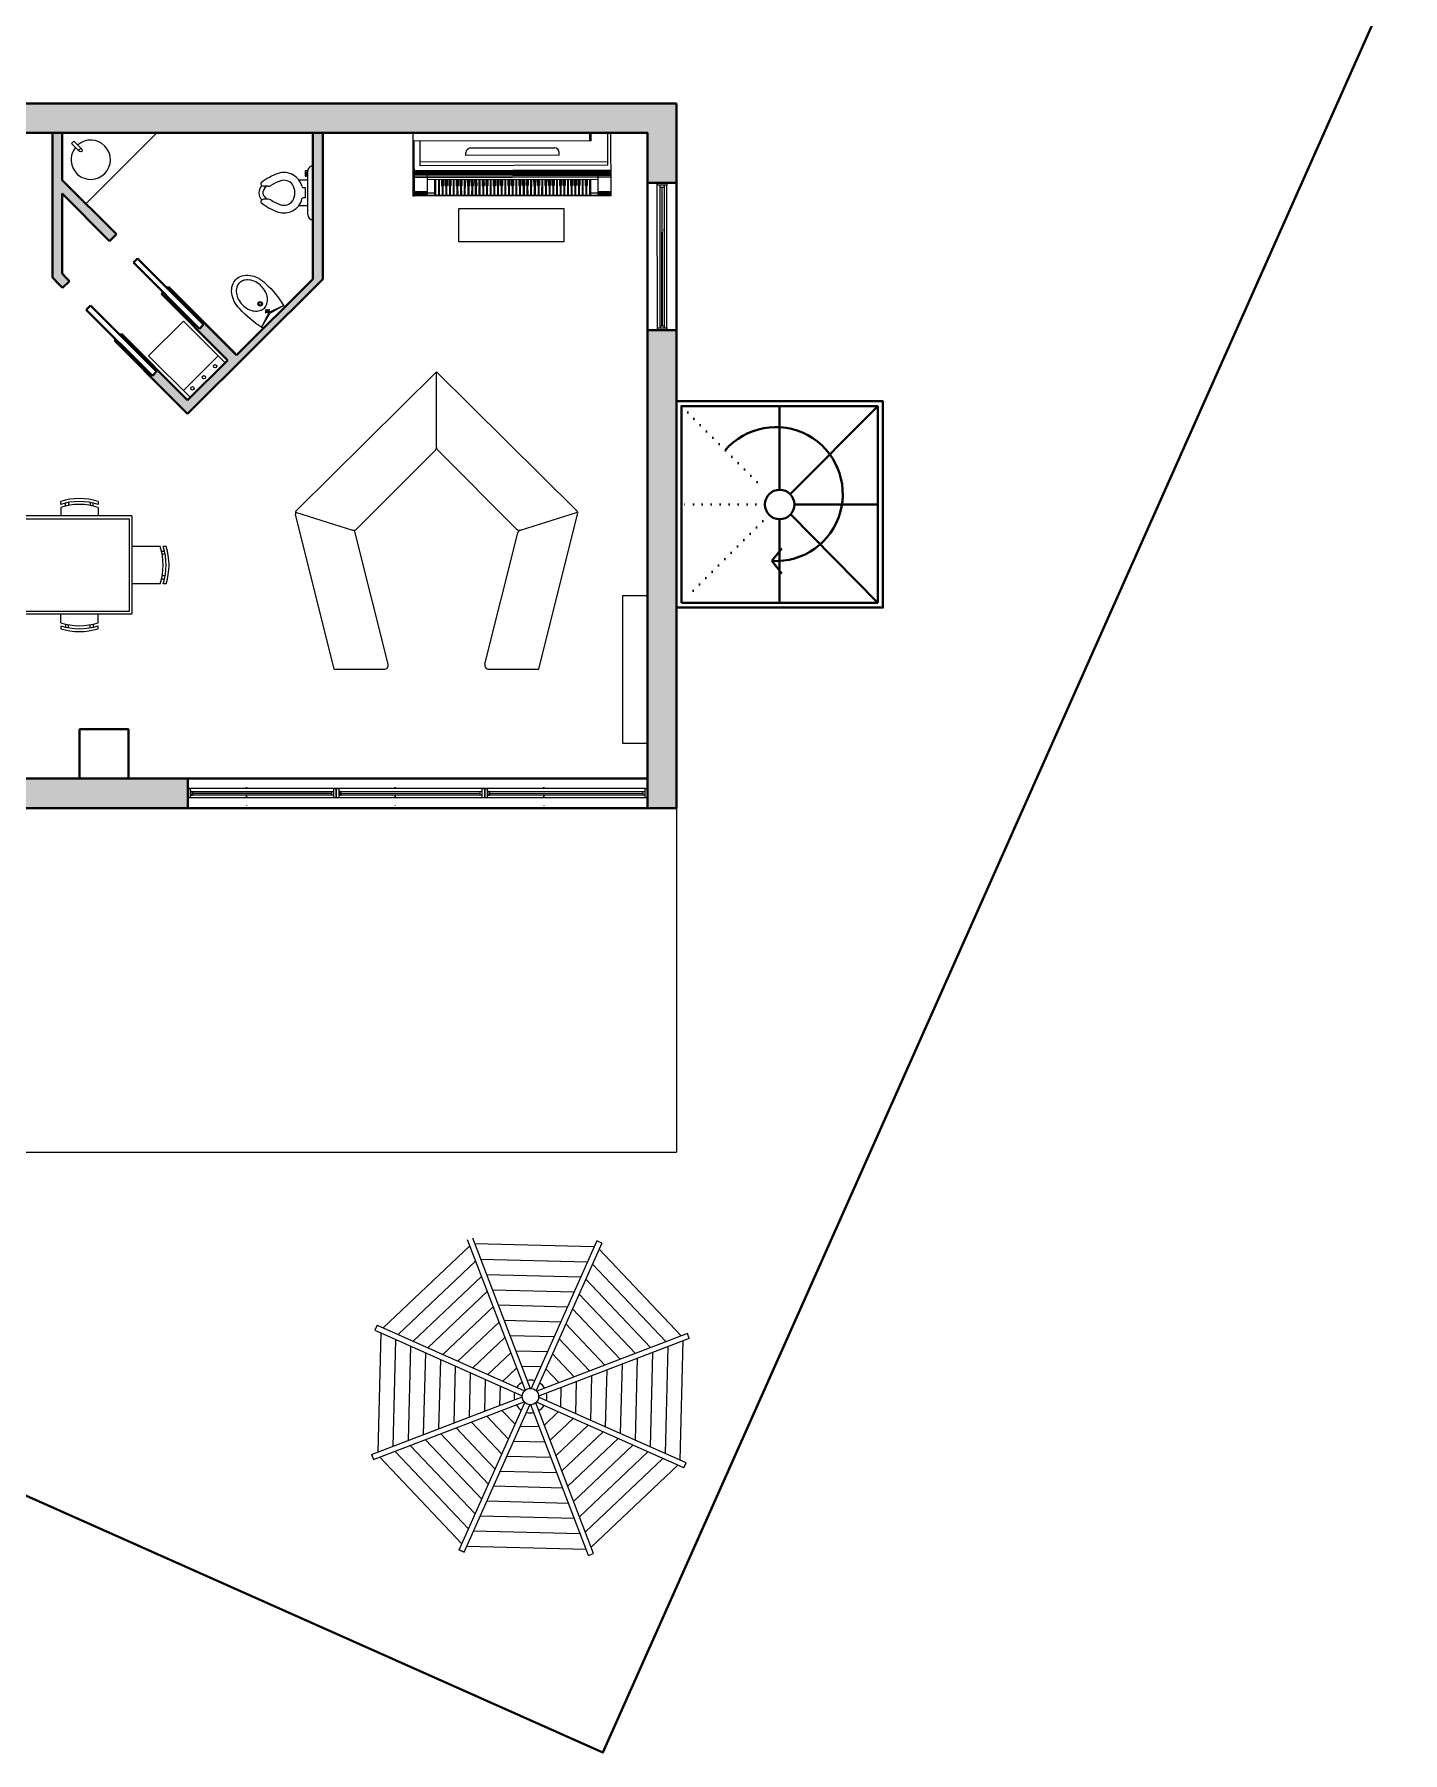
# Model space of a CAD drawing. Header units: inches. Extents: x -422522 to 22891, y -2973 to 414515.
# Drawn here: x 12477 to 13869, y 9241 to 10989 of the extents above; entities that cross this region are included whole.
import ezdxf

# ---------------------------------------------------------------- set-up
doc = ezdxf.new("R2010")
doc.units = ezdxf.units.IN
doc.header["$MEASUREMENT"] = 0
doc.linetypes.add('ACAD_ISO07W100', pattern=[3, 0, -3])
doc.layers.get('0').update_dxf_attribs({"lineweight": 40})
doc.layers.add('ARREDAMENTO', color=8, linetype='Continuous', lineweight=13)
doc.layers.add('INFISSI', color=4, linetype='Continuous')
doc.styles.add('ARCH', font='txt')
doc.styles.get("Standard").update_dxf_attribs({"font": 'Arial.ttf'})

# ---------------------------------------------------------------- blocks, each defined once
blk = doc.blocks.new('15PTOI06')
for p, q in [((8, 8.5), (8, -8.5)), ((11.5, 5), (8, 5)), ((9, 2), (9.765178, 2)), ((9, -2), (9, 2)), ((23.431562, 2.5), (24.727861, 2.5)), ((24.931034, 1.327586), (24.062054, 2.5)), ((11.5, -5), (8, -5)), ((9, -6.5), (8.5, -6.5)), ((8.5, -6.5), (8.5, -8)), ((9.765178, -2), (9, -2)), ((9, -8.5), (9, -6.5)), ((23.431562, -2.5), (24.690476, -2.5)), ((24.931034, -1.327586), (24.062054, -2.5)), ((8.5, -8), (8, -8)), ((8, -8.5), (9, -8.5))]:
    blk.add_line(p, q)
for centre, radius, start, end in [((6, 8.5), 2, 0, 90), ((17.25, 0.65), 7.210062, 71.816347, 166.116636), ((12, -13.75), 22.534695, 51.265418, 70.559965), ((9.765178, 2.5), 0.5, 270, 346.116636), ((19.118098, 0), 6.118098, 147.797266, 212.202734), ((17.25, 0.65), 4.210062, 71.816347, 142.891702), ((12, -13.75), 19.534695, 57.937508, 70.559965), ((23.431562, 4.5), 2, 237.937508, 270), ((24.727861, 4.5), 2, 270, 314.939898), ((23.666667, 0), 1.833333, 313.602819, 46.397181), ((23.166667, 0), 3.833333, 313.602819, 46.397181), ((25.787408, 3.438228), 0.5, 314.939898, 51.265418), ((9.765178, -2.5), 0.5, 13.883364, 90), ((17.25, -0.65), 7.210062, 193.883364, 288.183653), ((17.25, -0.65), 4.210062, 217.108298, 288.183653), ((12, 13.75), 19.534695, 289.440035, 302.062492), ((12, 13.75), 22.534695, 289.440035, 308.665009), ((23.431562, -4.5), 2, 90, 122.062492), ((24.690476, -4.5), 2, 44.162471, 90), ((25.766527, -3.454957), 0.5, 308.665009, 44.162471), ((6, -8.5), 2, 270, 0)]:
    blk.add_arc(centre, radius, start, end)
at = {"style": 'ARCH'}
for tag, p, flags in [('ITEM', (0, -19.5), 3), ('ROOM_NUMBER', (0, -28.5), 1)]:
    blk.add_attdef(tag, p, '', height=6, dxfattribs=dict(at, flags=flags))
blk = doc.blocks.new('bidet')
at = {"layer": 'ARREDAMENTO'}
for p, q in [((18885.2, 11655.3), (18894, 11668.6)), ((18893.1, 11669.6), (18885.3, 11655.5)), ((18891.9, 11671), (18889.6, 11669)), ((18891.9, 11671), (18889.9, 11673.2)), ((18891.9, 11671), (18894.1, 11673)), ((18891.9, 11671), (18893.1, 11669.6)), ((18908, 11675.7), (18893.1, 11669.6)), ((18908.2, 11675.7), (18894, 11668.6))]:
    blk.add_line(p, q, dxfattribs=at)
for points in [[(18908.5, 11673.1), (18887.9, 11654.7, -0.353669), (18885.3, 11654.6, -0.060433), (18863.9, 11674.7, -0.07695), (18858.7, 11682.7, -0.086815), (18856.6, 11691, -0.105749), (18857.7, 11699.2, -0.125559), (18861.6, 11705, -0.125559), (18867.8, 11708.2, -0.105749), (18876.1, 11708.3, -0.086815), (18884, 11705.3, -0.07695), (18891.5, 11699.2, -0.060433), (18908.9, 11675.6, -0.353669)], [(18887, 11696.8, 0.075445), (18881.5, 11701.3, 0.085783), (18875.6, 11703.6, 0.10607), (18869.5, 11703.6, 0.126822), (18864.9, 11701.2, 0.126822), (18862.1, 11697, 0.10607), (18861.3, 11690.9, 0.085783), (18862.9, 11684.8, 0.075445), (18866.8, 11678.8, 0.075445), (18872.4, 11674.2, 0.085783), (18878.2, 11671.9, 0.10607), (18884.3, 11672, 0.126822), (18888.9, 11674.3, 0.126822), (18891.7, 11678.6, 0.10607), (18892.5, 11684.6, 0.085783), (18890.9, 11690.7, 0.075445)]]:
    blk.add_lwpolyline(points, format="xyb", close=True, dxfattribs=at)
for centre, radius in [((18884.9, 11678.8), 2.3), ((18884.9, 11678.8), 1.5), ((18891.9, 11671), 1.75)]:
    blk.add_circle(centre, radius, dxfattribs=at)
for centre, start, end in [((18908.3, 11674.7), 53.2036, 112.5022), ((18886.2, 11655.1), 150.8397, 210.1383)]:
    blk.add_arc(centre, 1, start, end, dxfattribs=at)
at = {"layer": 'ARREDAMENTO', "flags": 9}
blk.add_attdef('COPYRIGHT', (18899.5, 11662.4), '', height=0.0001, rotation=131.6709, dxfattribs=at)
blk = doc.blocks.new('lavatrice')
for p, q in [((18726.2, 11499.5), (18761.6, 11534.8)), ((18761.6, 11534.8), (18803.9, 11492.4)), ((18768.6, 11457), (18726.2, 11499.5)), ((18796.8, 11499.4), (18761.5, 11464.1)), ((18768.6, 11457), (18803.9, 11492.4)), ((18803.9, 11492.4), (18796.8, 11499.4)), ((18768.6, 11457), (18761.5, 11464.1))]:
    blk.add_line(p, q)
for centre in [(18793.8, 11488.8), (18770.7, 11466.3), (18782.4, 11477.6)]:
    blk.add_circle(centre, 1.72)
blk = doc.blocks.new('PIANO')
at = {"layer": 'ARREDAMENTO'}
for p, q in [((19609.7, 12388.9), (19554.2, 12356.6)), ((19555, 12355.3), (19603.1, 12383.4)), ((19584.5, 12365.6), (19606.1, 12378.2)), ((19693.8, 12227.9), (19602.4, 12384.7)), ((19701.1, 12232.1), (19609.7, 12388.9)), ((19671.7, 12191.9), (19571, 12364.6)), ((19673, 12192.6), (19572.2, 12365.4)), ((19673.9, 12193.1), (19573.2, 12365.9)), ((19674.6, 12193.5), (19573.9, 12366.3)), ((19675, 12193.7), (19574.2, 12366.5)), ((19574.6, 12366.7), (19675.3, 12194)), ((19676, 12194.3), (19575.3, 12367.1)), ((19676.9, 12194.9), (19576.2, 12367.7)), ((19677.5, 12195.2), (19576.8, 12368)), ((19677.9, 12195.5), (19577.2, 12368.2)), ((19680.7, 12200.6), (19584.5, 12365.6)), ((19683.8, 12202.3), (19587.6, 12367.3)), ((19554.2, 12356.6), (19555, 12355.3)), ((19555, 12355.3), (19655.7, 12182.5)), ((19555.6, 12355.7), (19656.3, 12182.9)), ((19562.6, 12344.7), (19556, 12355.9)), ((19563.2, 12345), (19556.6, 12356.3)), ((19567.7, 12339), (19557.3, 12356.7)), ((19565.1, 12346.2), (19558.6, 12357.4)), ((19581.2, 12355.5), (19561.5, 12344.1)), ((19579.8, 12346), (19565.9, 12337.9)), ((19580.3, 12345.1), (19566.4, 12337.1)), ((19581.8, 12342.5), (19567.9, 12334.5)), ((19582.1, 12341.9), (19568.3, 12333.8)), ((19576, 12352.5), (19663.6, 12202.2)), ((19578.1, 12336.1), (19569.8, 12331.2)), ((19578.4, 12335.4), (19570.2, 12330.6)), ((19580, 12332.8), (19571.7, 12328)), ((19580.3, 12332.2), (19572.1, 12327.4)), ((19581.8, 12329.6), (19573.6, 12324.8)), ((19582.2, 12328.9), (19574, 12324.1)), ((19589.3, 12329.6), (19575.5, 12321.5)), ((19589.7, 12328.9), (19575.9, 12320.9)), ((19583.3, 12339.8), (19577.8, 12336.6)), ((19577.8, 12336.6), (19578.5, 12336.3)), ((19577.8, 12336.6), (19578.8, 12334.9)), ((19578.5, 12336.3), (19583.7, 12339.3)), ((19578.5, 12336.3), (19578.8, 12335.6)), ((19578.8, 12335.6), (19584, 12338.7)), ((19584.3, 12338.1), (19578.8, 12334.9)), ((19578.8, 12335.6), (19578.8, 12334.9)), ((19585.2, 12336.6), (19579.6, 12333.4)), ((19579.6, 12333.4), (19580.6, 12331.6)), ((19579.6, 12333.4), (19580.4, 12333)), ((19580.4, 12333), (19585.5, 12336.1)), ((19580.4, 12333), (19580.7, 12332.4)), ((19586.2, 12334.9), (19580.6, 12331.6)), ((19580.7, 12332.4), (19580.6, 12331.6)), ((19580.7, 12332.4), (19585.9, 12335.4)), ((19587.1, 12333.4), (19581.5, 12330.1)), ((19582.5, 12328.4), (19581.5, 12330.1)), ((19582.2, 12329.8), (19581.5, 12330.1)), ((19582.2, 12329.8), (19587.4, 12332.8)), ((19582.6, 12329.2), (19582.2, 12329.8)), ((19588.1, 12331.6), (19582.5, 12328.4)), ((19582.5, 12328.4), (19582.6, 12329.2)), ((19582.6, 12329.2), (19587.8, 12332.2)), ((19590.9, 12326.9), (19585.3, 12323.6)), ((19585.3, 12323.6), (19586.3, 12321.9)), ((19585.3, 12323.6), (19586, 12323.3)), ((19586, 12323.3), (19591.2, 12326.3)), ((19591.9, 12325.2), (19586.3, 12321.9)), ((19586.4, 12322.7), (19591.6, 12325.7)), ((19592.8, 12323.7), (19587.2, 12320.4)), ((19617, 12330.7), (19619.2, 12332)), ((19664.9, 12248.6), (19617, 12330.7)), ((19626, 12330.2), (19668.8, 12256.7)), ((19585.6, 12323.1), (19577.4, 12318.3)), ((19586, 12322.4), (19577.8, 12317.6)), ((19587.5, 12319.9), (19579.3, 12315.1)), ((19587.9, 12319.2), (19579.7, 12314.4)), ((19595, 12319.9), (19581.2, 12311.8)), ((19595.4, 12319.2), (19581.5, 12311.2)), ((19591.3, 12313.4), (19583.1, 12308.6)), ((19591.7, 12312.7), (19583.4, 12307.9)), ((19593.2, 12310.1), (19584.9, 12305.3)), ((19593.6, 12309.5), (19585.3, 12304.7)), ((19586, 12323.3), (19586.4, 12322.7)), ((19586.4, 12322.7), (19586.3, 12321.9)), ((19595.1, 12306.9), (19586.8, 12302.1)), ((19588.2, 12318.7), (19587.2, 12320.4)), ((19587.9, 12320.1), (19587.2, 12320.4)), ((19595.4, 12306.2), (19587.2, 12301.4)), ((19587.9, 12320.1), (19593.1, 12323.1)), ((19588.3, 12319.4), (19587.9, 12320.1)), ((19593.8, 12321.9), (19588.2, 12318.7)), ((19588.2, 12318.7), (19588.3, 12319.4)), ((19588.3, 12319.4), (19593.5, 12322.5)), ((19602.5, 12306.9), (19588.7, 12298.9)), ((19602.9, 12306.3), (19589.1, 12298.2)), ((19596.6, 12317.2), (19591, 12313.9)), ((19591, 12313.9), (19592, 12312.2)), ((19591, 12313.9), (19591.7, 12313.6)), ((19591.7, 12313.6), (19596.9, 12316.6)), ((19591.7, 12313.6), (19592.1, 12313)), ((19597.6, 12315.4), (19592, 12312.2)), ((19592.1, 12313), (19592, 12312.2)), ((19592.1, 12313), (19597.3, 12316)), ((19598.4, 12313.9), (19592.9, 12310.7)), ((19592.9, 12310.7), (19593.6, 12310.4)), ((19592.9, 12310.7), (19593.9, 12308.9)), ((19593.6, 12310.4), (19598.8, 12313.4)), ((19593.6, 12310.4), (19594, 12309.7)), ((19599.5, 12312.2), (19593.9, 12308.9)), ((19594, 12309.7), (19593.9, 12308.9)), ((19594, 12309.7), (19599.1, 12312.7)), ((19600.3, 12310.7), (19594.8, 12307.4)), ((19595.5, 12307.1), (19594.8, 12307.4)), ((19595.8, 12305.7), (19594.8, 12307.4)), ((19595.5, 12307.1), (19600.7, 12310.2)), ((19595.8, 12306.5), (19595.5, 12307.1)), ((19595.8, 12306.5), (19601, 12309.5)), ((19601.3, 12309), (19595.8, 12305.7)), ((19595.8, 12305.7), (19595.8, 12306.5)), ((19598.8, 12300.4), (19590.6, 12295.6)), ((19599.2, 12299.8), (19591, 12295)), ((19600.7, 12297.2), (19592.5, 12292.4)), ((19601.1, 12296.5), (19592.9, 12291.7)), ((19608.2, 12297.2), (19594.4, 12289.1)), ((19608.6, 12296.5), (19594.8, 12288.5)), ((19604.5, 12290.7), (19596.3, 12285.9)), ((19604.9, 12290), (19596.7, 12285.2)), ((19604.1, 12304.2), (19598.5, 12301)), ((19598.5, 12301), (19599.2, 12300.7)), ((19598.5, 12301), (19599.5, 12299.2)), ((19599.2, 12300.7), (19604.4, 12303.7)), ((19599.2, 12300.7), (19599.6, 12300)), ((19605.1, 12302.5), (19599.5, 12299.2)), ((19599.6, 12300), (19599.5, 12299.2)), ((19599.6, 12300), (19604.8, 12303)), ((19606, 12301), (19600.4, 12297.7)), ((19601.1, 12297.4), (19600.4, 12297.7)), ((19601.4, 12296), (19600.4, 12297.7)), ((19601.1, 12297.4), (19606.3, 12300.4)), ((19601.5, 12296.8), (19601.1, 12297.4)), ((19607, 12299.2), (19601.4, 12296)), ((19601.4, 12296), (19601.5, 12296.8)), ((19601.5, 12296.8), (19606.7, 12299.8)), ((19609.8, 12294.5), (19604.2, 12291.2)), ((19604.2, 12291.2), (19605.2, 12289.5)), ((19604.2, 12291.2), (19604.9, 12290.9)), ((19604.9, 12290.9), (19610.1, 12294)), ((19604.9, 12290.9), (19605.3, 12290.3)), ((19610.8, 12292.8), (19605.2, 12289.5)), ((19605.3, 12290.3), (19605.2, 12289.5)), ((19605.3, 12290.3), (19610.5, 12293.3)), ((19611.7, 12291.3), (19606.1, 12288)), ((19606.8, 12287.7), (19612, 12290.7)), ((19612.7, 12289.5), (19607.1, 12286.3)), ((19607.2, 12287), (19612.4, 12290.1)), ((19606.4, 12287.5), (19598.2, 12282.7)), ((19606.8, 12286.8), (19598.5, 12282)), ((19608.3, 12284.2), (19600.1, 12279.4)), ((19608.7, 12283.6), (19600.4, 12278.8)), ((19615.8, 12284.2), (19601.9, 12276.2)), ((19616.1, 12283.6), (19602.3, 12275.5)), ((19612.1, 12277.7), (19603.8, 12272.9)), ((19612.4, 12277.1), (19604.2, 12272.3)), ((19614, 12274.5), (19605.7, 12269.7)), ((19606.1, 12288), (19606.8, 12287.7)), ((19606.1, 12288), (19607.1, 12286.3)), ((19614.3, 12273.9), (19606.1, 12269)), ((19606.8, 12287.7), (19607.2, 12287)), ((19607.2, 12287), (19607.1, 12286.3)), ((19621.4, 12274.5), (19607.6, 12266.5)), ((19613.6, 12288), (19608, 12284.8)), ((19608.7, 12284.5), (19608, 12284.8)), ((19609, 12283), (19608, 12284.8)), ((19621.8, 12273.9), (19608, 12265.8)), ((19608.7, 12284.5), (19613.9, 12287.5)), ((19609.1, 12283.8), (19608.7, 12284.5)), ((19614.6, 12286.3), (19609, 12283)), ((19609, 12283), (19609.1, 12283.8)), ((19609.1, 12283.8), (19614.3, 12286.8)), ((19617.3, 12281.5), (19611.8, 12278.3)), ((19611.8, 12278.3), (19612.5, 12278)), ((19611.8, 12278.3), (19612.8, 12276.6)), ((19612.5, 12278), (19617.7, 12281)), ((19612.5, 12278), (19612.8, 12277.3)), ((19612.8, 12277.3), (19618, 12280.3)), ((19618.3, 12279.8), (19612.8, 12276.6)), ((19612.8, 12277.3), (19612.8, 12276.6)), ((19619.2, 12278.3), (19613.6, 12275)), ((19614.4, 12274.7), (19613.6, 12275)), ((19614.6, 12273.3), (19613.6, 12275)), ((19614.4, 12274.7), (19619.5, 12277.8)), ((19614.7, 12274.1), (19614.4, 12274.7)), ((19620.2, 12276.6), (19614.6, 12273.3)), ((19614.6, 12273.3), (19614.7, 12274.1)), ((19614.7, 12274.1), (19619.9, 12277.1)), ((19623, 12271.8), (19617.4, 12268.6)), ((19618.1, 12268.3), (19623.3, 12271.3)), ((19617.7, 12268), (19609.5, 12263.2)), ((19618.1, 12267.4), (19609.9, 12262.6)), ((19619.6, 12264.8), (19611.4, 12260)), ((19620, 12264.1), (19611.8, 12259.3)), ((19621.5, 12261.5), (19613.3, 12256.7)), ((19621.9, 12260.9), (19613.7, 12256.1)), ((19629, 12261.6), (19615.2, 12253.5)), ((19629.4, 12260.9), (19615.5, 12252.9)), ((19625.3, 12255.1), (19617.1, 12250.3)), ((19617.4, 12268.6), (19618.4, 12266.8)), ((19617.4, 12268.6), (19618.1, 12268.3)), ((19625.7, 12254.4), (19617.4, 12249.6)), ((19618.1, 12268.3), (19618.5, 12267.6)), ((19624, 12270.1), (19618.4, 12266.8)), ((19618.5, 12267.6), (19618.4, 12266.8)), ((19618.5, 12267.6), (19623.7, 12270.6)), ((19624.9, 12268.6), (19619.3, 12265.3)), ((19619.3, 12265.3), (19620, 12265)), ((19619.3, 12265.3), (19620.3, 12263.6)), ((19620, 12265), (19625.2, 12268)), ((19620, 12265), (19620.4, 12264.4)), ((19625.9, 12266.8), (19620.3, 12263.6)), ((19620.4, 12264.4), (19620.3, 12263.6)), ((19620.4, 12264.4), (19625.6, 12267.4)), ((19626.8, 12265.3), (19621.2, 12262.1)), ((19621.9, 12261.8), (19621.2, 12262.1)), ((19622.2, 12260.4), (19621.2, 12262.1)), ((19621.9, 12261.8), (19627.1, 12264.8)), ((19622.3, 12261.1), (19621.9, 12261.8)), ((19627.8, 12263.6), (19622.2, 12260.4)), ((19622.2, 12260.4), (19622.3, 12261.1)), ((19622.3, 12261.1), (19627.5, 12264.1)), ((19630.6, 12258.9), (19625, 12255.6)), ((19625, 12255.6), (19625.7, 12255.3)), ((19625, 12255.6), (19626, 12253.9)), ((19625.7, 12255.3), (19630.9, 12258.3)), ((19625.7, 12255.3), (19626.1, 12254.6)), ((19631.6, 12257.1), (19626, 12253.9)), ((19626.1, 12254.6), (19626, 12253.9)), ((19626.1, 12254.6), (19631.3, 12257.7)), ((19632.4, 12255.6), (19626.9, 12252.4)), ((19627.6, 12252.1), (19632.8, 12255.1)), ((19633.5, 12253.9), (19627.9, 12250.6)), ((19628, 12251.4), (19633.1, 12254.4)), ((19627.2, 12251.8), (19618.9, 12247)), ((19627.6, 12251.2), (19619.3, 12246.4)), ((19634.7, 12251.8), (19620.8, 12243.8)), ((19635, 12251.2), (19621.2, 12243.1)), ((19631, 12245.3), (19622.7, 12240.5)), ((19631.3, 12244.7), (19623.1, 12239.9)), ((19632.8, 12242.1), (19624.6, 12237.3)), ((19633.2, 12241.5), (19625, 12236.7)), ((19634.7, 12238.9), (19626.5, 12234.1)), ((19627.6, 12252.1), (19626.9, 12252.4)), ((19627.9, 12250.6), (19626.9, 12252.4)), ((19635.1, 12238.2), (19626.9, 12233.4)), ((19628, 12251.4), (19627.6, 12252.1)), ((19627.9, 12250.6), (19628, 12251.4)), ((19642.2, 12238.9), (19628.4, 12230.8)), ((19642.6, 12238.2), (19628.8, 12230.2)), ((19636.2, 12249.1), (19630.6, 12245.9)), ((19630.6, 12245.9), (19631.6, 12244.2)), ((19630.6, 12245.9), (19631.4, 12245.6)), ((19631.4, 12245.6), (19636.5, 12248.6)), ((19631.4, 12245.6), (19631.7, 12244.9)), ((19637.2, 12247.4), (19631.6, 12244.2)), ((19631.7, 12244.9), (19631.6, 12244.2)), ((19631.7, 12244.9), (19636.9, 12248)), ((19638.1, 12245.9), (19632.5, 12242.6)), ((19632.5, 12242.6), (19633.2, 12242.3)), ((19632.5, 12242.6), (19633.5, 12240.9)), ((19633.2, 12242.3), (19638.4, 12245.4)), ((19633.2, 12242.3), (19633.6, 12241.7)), ((19639.1, 12244.2), (19633.5, 12240.9)), ((19633.6, 12241.7), (19633.5, 12240.9)), ((19633.6, 12241.7), (19638.8, 12244.7)), ((19640, 12242.7), (19634.4, 12239.4)), ((19635.1, 12239.1), (19634.4, 12239.4)), ((19635.4, 12237.7), (19634.4, 12239.4)), ((19635.1, 12239.1), (19640.3, 12242.1)), ((19635.5, 12238.4), (19635.1, 12239.1)), ((19641, 12240.9), (19635.4, 12237.7)), ((19635.4, 12237.7), (19635.5, 12238.4)), ((19635.5, 12238.4), (19640.7, 12241.5)), ((19643.8, 12236.2), (19638.2, 12232.9)), ((19664.9, 12248.6), (19667, 12249.9)), ((19638.5, 12232.4), (19630.3, 12227.6)), ((19638.9, 12231.7), (19630.6, 12226.9)), ((19640.4, 12229.1), (19632.2, 12224.3)), ((19640.8, 12228.5), (19632.5, 12223.7)), ((19647.9, 12229.2), (19634, 12221.1)), ((19648.2, 12228.5), (19634.4, 12220.5)), ((19644.2, 12222.7), (19635.9, 12217.9)), ((19644.6, 12222), (19636.3, 12217.2)), ((19646.1, 12219.4), (19637.8, 12214.6)), ((19638.2, 12232.9), (19638.9, 12232.6)), ((19638.2, 12232.9), (19639.2, 12231.2)), ((19646.4, 12218.8), (19638.2, 12214)), ((19638.9, 12232.6), (19644.1, 12235.6)), ((19638.9, 12232.6), (19639.3, 12232)), ((19644.8, 12234.5), (19639.2, 12231.2)), ((19639.3, 12232), (19639.2, 12231.2)), ((19639.3, 12232), (19644.5, 12235)), ((19645.7, 12232.9), (19640.1, 12229.7)), ((19640.8, 12229.4), (19640.1, 12229.7)), ((19641.1, 12228), (19640.1, 12229.7)), ((19640.8, 12229.4), (19646, 12232.4)), ((19641.2, 12228.7), (19640.8, 12229.4)), ((19646.7, 12231.2), (19641.1, 12228)), ((19641.1, 12228), (19641.2, 12228.7)), ((19641.2, 12228.7), (19646.4, 12231.8)), ((19649.4, 12226.5), (19643.9, 12223.2)), ((19643.9, 12223.2), (19644.9, 12221.5)), ((19643.9, 12223.2), (19644.6, 12222.9)), ((19644.6, 12222.9), (19649.8, 12225.9)), ((19644.6, 12222.9), (19645, 12222.3)), ((19650.5, 12224.7), (19644.9, 12221.5)), ((19645, 12222.3), (19644.9, 12221.5)), ((19645, 12222.3), (19650.1, 12225.3)), ((19651.3, 12223.2), (19645.7, 12220)), ((19645.7, 12220), (19646.5, 12219.7)), ((19645.7, 12220), (19646.8, 12218.2)), ((19646.5, 12219.7), (19651.6, 12222.7)), ((19646.5, 12219.7), (19646.8, 12219)), ((19646.8, 12219), (19652, 12222)), ((19652.3, 12221.5), (19646.8, 12218.2)), ((19646.8, 12219), (19646.8, 12218.2)), ((19653.2, 12220), (19647.6, 12216.7)), ((19648.4, 12216.4), (19653.5, 12219.4)), ((19648.7, 12215.8), (19653.9, 12218.8)), ((19693, 12229.2), (19700.4, 12233.4)), ((19693.8, 12227.9), (19701.1, 12232.1)), ((19709.7, 12217.4), (19701.1, 12232.1)), ((19648, 12216.2), (19639.7, 12211.4)), ((19648.3, 12215.5), (19640.1, 12210.7)), ((19655.4, 12216.2), (19641.6, 12208.1)), ((19655.8, 12215.6), (19642, 12207.5)), ((19651.7, 12209.7), (19643.5, 12204.9)), ((19652.1, 12209.1), (19643.9, 12204.3)), ((19659.2, 12209.7), (19645.4, 12201.7)), ((19646, 12200.6), (19659.8, 12208.6)), ((19648.4, 12216.4), (19647.6, 12216.7)), ((19648.6, 12215), (19647.6, 12216.7)), ((19647.7, 12201.6), (19658.1, 12183.9)), ((19648.7, 12215.8), (19648.4, 12216.4)), ((19654.2, 12218.3), (19648.6, 12215)), ((19648.6, 12215), (19648.7, 12215.8)), ((19649.2, 12193.7), (19668.8, 12205.2)), ((19657, 12213.5), (19651.4, 12210.2)), ((19651.4, 12210.2), (19652.1, 12209.9)), ((19651.4, 12210.2), (19652.4, 12208.5)), ((19652.1, 12209.9), (19657.3, 12213)), ((19652.1, 12209.9), (19652.5, 12209.3)), ((19658, 12211.8), (19652.4, 12208.5)), ((19652.5, 12209.3), (19652.4, 12208.5)), ((19652.5, 12209.3), (19657.7, 12212.3)), ((19655.7, 12182.5), (19711.2, 12214.9)), ((19680.7, 12200.6), (19709.7, 12217.4)), ((19709.7, 12217.4), (19711.2, 12214.9)), ((19650.2, 12194.4), (19656.8, 12183.1)), ((19650.8, 12194.7), (19657.4, 12183.5)), ((19652.8, 12195.8), (19659.3, 12184.6))]:
    blk.add_line(p, q, dxfattribs=at)
for centre, start, end in [((19621.7, 12327.6), 30.2429, 120.2429), ((19664.5, 12254.2), 300.2429, 30.2429)]:
    blk.add_arc(centre, 5, start, end, dxfattribs=at)

msp = doc.modelspace()

# ---------------------------------------------------------------- hatches: boundary and pattern name
h = msp.add_hatch(color=0)
h.dxf.hatch_style = 1
h.paths.add_polyline_path([(13130.33382, 10405.30503), (13130.33381, 10405.30503), (13130.33381, 10610.30503), (13130.33381, 10615.30503), (13130.33382, 10687.55576), (13101.03207, 10687.55576), (13101.03207, 10231.58337), (13101.03207, 10201.41414), (13130.33382, 10201.41414)])
h.paths.add_polyline_path([(13130.33382, 10918.16627), (12443.86949, 10918.16627), (12443.86949, 10908.19068), (12443.86949, 10902.97385), (12443.87936, 10898.1907), (12443.87936, 10888.3355), (13101.03207, 10888.3355), (13101.03207, 10837.55576), (13130.33382, 10837.55576)])
h = msp.add_hatch(color=0)
h.dxf.hatch_style = 1
h.paths.add_polyline_path([(12770.5501, 10888.3355), (12760.5501, 10888.3355), (12760.5501, 10739.63039), (12682.94155, 10662.23377), (12613.56817, 10731.78726), (12612.2382, 10730.46286), (12649.35641, 10693.34464), (12645.11377, 10689.102), (12607.99169, 10726.22408), (12606.48744, 10724.72587), (12673.91272, 10657.11595), (12633.13563, 10616.45022), (12565.77267, 10683.99765), (12564.35652, 10682.58537), (12601.47806, 10645.46383), (12597.23542, 10641.22119), (12560.10808, 10678.34853), (12559.40001, 10677.6424), (12558.69194, 10676.93626), (12619.17594, 10616.28662), (12633.02507, 10602.39956), (12770.5501, 10739.54904)])
h.paths.add_polyline_path([(12505.49293, 10840.3241), (12505.50005, 10888.3355), (12495.50005, 10888.3355), (12495.50005, 10741.02248), (12502.56144, 10733.94175), (12505.99453, 10730.49926), (12513.07526, 10737.56065), (12509.73339, 10740.91168), (12505.47881, 10745.17791), (12505.4909, 10826.65924), (12553.79003, 10778.28888), (12560.87076, 10785.35027)])
h = msp.add_hatch(color=0)
h.dxf.hatch_style = 1
h.paths.add_polyline_path([(12458.94472, 10231.58337), (12458.94472, 10201.41414), (12633.16422, 10201.41414), (12633.16422, 10231.58337)])

# ---------------------------------------------------------------- linework, layer by layer
for p, q in [((12495.50005, 10741.02248), (12495.50005, 10888.3355)), ((12495.50005, 10888.3355), (12505.50005, 10888.3355)), ((12505.50005, 10888.3355), (12505.49293, 10840.3241)), ((12530.30976, 10888.51216), (12530.30976, 10888.51216)), ((12760.5501, 10888.3355), (12760.5501, 10739.63039)), ((12770.5501, 10739.54904), (12770.5501, 10888.3355)), ((12817.54447, 10888.3355), (12807.54447, 10888.3355)), ((12910.90333, 10888.3355), (13101.03207, 10888.3355)), ((12505.49293, 10840.3241), (12560.87076, 10785.35027)), ((12505.4909, 10826.65924), (12505.47881, 10745.17791)), ((13101.03207, 10837.55576), (13130.33382, 10837.55576)), ((13101.03207, 10837.55576), (13101.03207, 10687.55576)), ((12560.87076, 10785.35027), (12553.79003, 10778.28888)), ((12582.18126, 10760.51979), (12577.93862, 10756.27715)), ((12645.11377, 10689.102), (12577.93862, 10756.27715)), ((12582.18126, 10760.51979), (12649.35641, 10693.34464)), ((12502.56144, 10733.94175), (12495.50005, 10741.02248)), ((12505.99453, 10730.49926), (12502.56144, 10733.94175)), ((12509.73339, 10740.91168), (12505.47881, 10745.17791)), ((12513.07526, 10737.56065), (12505.99453, 10730.49926)), ((12509.73339, 10740.91168), (12513.07526, 10737.56065)), ((12633.02507, 10602.39956), (12770.5501, 10739.54904)), ((12760.5501, 10739.63039), (12682.93819, 10662.23042)), ((12607.99169, 10726.22408), (12606.48744, 10724.72587)), ((12613.56817, 10731.78726), (12612.2382, 10730.46286)), ((12612.8601, 10731.08113), (12612.2382, 10730.46286)), ((12680.99339, 10664.18726), (12613.56817, 10731.78726)), ((12613.56817, 10731.78726), (12682.94155, 10662.23377)), ((12534.30291, 10712.63898), (12530.06027, 10708.39634)), ((12597.23542, 10641.22119), (12530.06027, 10708.39634)), ((12534.30291, 10712.63898), (12601.47806, 10645.46383)), ((12565.77267, 10683.99765), (12564.35652, 10682.58537)), ((12565.0646, 10683.29151), (12564.35652, 10682.58537)), ((12565.77267, 10683.99765), (12633.13563, 10616.45022)), ((12649.35641, 10693.34464), (12645.11377, 10689.102)), ((13101.03207, 10687.55576), (13130.33382, 10687.55576)), ((12560.10808, 10678.34853), (12558.69194, 10676.93626)), ((12619.17594, 10616.28662), (12558.69194, 10676.93626)), ((12560.10808, 10678.34853), (12559.40001, 10677.6424)), ((12601.47806, 10645.46383), (12597.23542, 10641.22119)), ((12633.13563, 10616.45022), (12673.91272, 10657.11595)), ((12619.17594, 10616.28662), (12633.02507, 10602.39956)), ((13135.33381, 10610.30503), (13335.33381, 10610.30503)), ((13135.33381, 10410.30503), (13135.33381, 10610.30503)), ((13235.33381, 10525.30503), (13235.33381, 10610.30503)), ((13245.94042, 10520.91163), (13335.33381, 10610.30503)), ((13335.33381, 10610.30503), (13335.33381, 10410.30503)), ((13250.33381, 10510.30503), (13335.33381, 10510.30503)), ((13235.33381, 10495.30503), (13235.33381, 10410.30503)), ((13246.51415, 10500.30503), (13335.33381, 10410.30503)), ((13227.4907, 10452.80503), (13237.67077, 10465.49152)), ((13227.4907, 10452.80503), (13237.67077, 10440.11853)), ((13335.33381, 10410.30503), (13135.33381, 10410.30503)), ((12633.16422, 10231.58337), (12633.16422, 10201.41414)), ((12633.16422, 10231.58337), (13101.03207, 10231.58337)), ((13101.03207, 10231.58337), (13101.03207, 10201.41414)), ((12633.16422, 10220.49875), (12633.16422, 10212.49875))]:
    msp.add_line(p, q)
at = {"linetype": 'ACAD_ISO07W100', "ltscale": 3}
for p, q in [((13135.33381, 10610.30503), (13224.64347, 10520.82722)), ((13220.33381, 10510.30503), (13135.33381, 10510.30503)), ((13224.72721, 10499.69842), (13135.33381, 10410.30503))]:
    msp.add_line(p, q, dxfattribs=at)
for points in [[(11228.46535, 10053.99672), (13055.55626, 9240.52344), (13869.02955, 11067.61435), (12041.93863, 11881.08764)], [(12522.97068, 10281.58337), (12572.97068, 10281.58337), (12572.97068, 10231.58337), (12522.97068, 10231.58337)]]:
    msp.add_lwpolyline(points, close=True)
for points in [[(12323.89103, 10918.16627), (13130.33382, 10918.16627), (13130.33382, 10201.41414), (11854.56641, 10201.41414)], [(12323.89103, 10888.3355), (13101.03207, 10888.3355), (13101.03207, 10231.58337), (11854.56641, 10231.58337)], [(12553.79003, 10778.28888), (12505.4909, 10826.65924)], [(12673.8215, 10657.20741), (12606.48744, 10724.72587)], [(13130.33381, 10610.30503), (13130.33381, 10615.30503), (13340.33381, 10615.30503), (13340.33381, 10405.30503), (13130.33381, 10405.30503), (13130.33381, 10610.30503)]]:
    msp.add_lwpolyline(points)
msp.add_circle((13235.33381, 10510.30503), 15)
msp.add_arc((13231.41226, 10520.84301), 68.1509, 266.70124867, 138.98651348)
at = {"layer": 'ARREDAMENTO'}
for p, q in [((12515.11975, 10877.55795), (12517.43547, 10879.87367)), ((12523.20375, 10869.47396), (12515.11975, 10877.55795)), ((12525.51946, 10871.78967), (12517.43547, 10879.87367)), ((12529.74094, 10816.25299), (12601.82345, 10888.3355)), ((12743.93752, 10504.30818), (12886.33609, 10645.0499)), ((13028.73466, 10504.30818), (12886.33609, 10645.0499)), ((12886.33609, 10568.36361), (12886.33609, 10645.0499)), ((12804.85329, 10485.22395), (12885.16452, 10565.53518)), ((12967.81889, 10485.22395), (12887.50766, 10565.53518)), ((12504.01384, 10510.30249), (12504.01384, 10513.30249)), ((12504.01384, 10507.30249), (12504.01384, 10498.61763)), ((12509.01384, 10508.69227), (12509.01384, 10511.69227)), ((12512.01384, 10512.31347), (12512.01384, 10509.31347)), ((12534.01384, 10512.31347), (12534.01384, 10509.31347)), ((12537.01384, 10508.69227), (12537.01384, 10511.69227)), ((12542.01384, 10513.30249), (12542.01384, 10510.30249)), ((12542.01384, 10507.30249), (12542.01384, 10498.61763)), ((12576.51384, 10498.61763), (12369.51384, 10498.61763)), ((12372.37099, 10495.76048), (12573.6567, 10495.76048)), ((12573.6567, 10495.76048), (12573.6567, 10401.47477)), ((12576.51384, 10498.61763), (12576.51384, 10398.61763)), ((12782.33609, 10342.70675), (12742.88538, 10500.50961)), ((12742.90546, 10502.52695), (12800.82033, 10484.23805)), ((12971.85185, 10484.23805), (13029.76672, 10502.52695)), ((12990.33609, 10342.70675), (13029.7868, 10500.50961)), ((12837.09355, 10347.6769), (12803.67871, 10481.33628)), ((12935.57863, 10347.6769), (12968.99347, 10481.33628)), ((12605.1987, 10467.61763), (12576.51384, 10467.61763)), ((12606.58849, 10462.61763), (12609.58849, 10462.61763)), ((12610.20969, 10459.61763), (12607.20969, 10459.61763)), ((12611.1987, 10467.61763), (12608.1987, 10467.61763)), ((12610.20969, 10437.61763), (12607.20969, 10437.61763)), ((12605.1987, 10429.61763), (12576.51384, 10429.61763)), ((12606.58849, 10434.61763), (12609.58849, 10434.61763)), ((12611.1987, 10429.61763), (12608.1987, 10429.61763)), ((12573.6567, 10401.47477), (12372.37099, 10401.47477)), ((12576.51384, 10398.61763), (12369.51384, 10398.61763)), ((12504.01384, 10389.93277), (12504.01384, 10398.61763)), ((12504.01384, 10386.93277), (12504.01384, 10383.93277)), ((12509.01384, 10388.54298), (12509.01384, 10385.54298)), ((12512.01384, 10384.92178), (12512.01384, 10387.92178)), ((12534.01384, 10384.92178), (12534.01384, 10387.92178)), ((12537.01384, 10388.54298), (12537.01384, 10385.54298)), ((12542.01384, 10389.93277), (12542.01384, 10398.61763)), ((12542.01384, 10383.93277), (12542.01384, 10386.93277)), ((12782.33609, 10342.70675), (12833.21298, 10342.70675)), ((12939.4592, 10342.70675), (12990.33609, 10342.70675)), ((13130.33382, 10201.41414), (13130.33382, 9851.41414)), ((11823.86817, 9851.41414), (13130.33382, 9851.41414))]:
    msp.add_line(p, q, dxfattribs=at)
at = {"layer": 'ARREDAMENTO', "linetype": 'ACAD_ISO07W100', "ltscale": 3}
for p, q in [((12693.16422, 10231.58337), (12693.16422, 10201.41414)), ((12844.2591, 10231.58671), (12844.2591, 10201.41748)), ((12995.35398, 10231.59006), (12995.35398, 10201.42083))]:
    msp.add_line(p, q, dxfattribs=at)
at = {"layer": 'ARREDAMENTO', "linetype": 'Continuous'}
for p, q in [((12920.03355, 9756.11826), (12831.9822, 9672.56065)), ((12917.63343, 9762.37076), (12976.45909, 9609.12468)), ((12922.81325, 9764.3591), (12981.63892, 9611.11296)), ((13046.55925, 9754.92903), (12925.21337, 9758.10659)), ((13049.28329, 9761.04732), (12982.51796, 9611.08993)), ((13054.35194, 9758.79062), (12987.58659, 9608.83318)), ((13054.35194, 9758.79062), (13049.28329, 9761.04732)), ((12847.18774, 9665.79066), (12925.9984, 9740.57911)), ((12931.17823, 9742.56748), (13039.7892, 9739.72334)), ((13044.85789, 9737.46664), (13119.64632, 9658.65597)), ((13135.18548, 9664.62091), (13051.6279, 9752.67232)), ((12862.39342, 9659.02066), (12931.96333, 9725.03994)), ((12937.14316, 9727.02833), (13033.01919, 9724.51765)), ((13038.08789, 9722.26096), (13104.10717, 9652.69106)), ((12877.5991, 9652.25066), (12937.92824, 9709.5008)), ((12943.10808, 9711.48917), (13026.24919, 9709.31199)), ((13031.31788, 9707.05528), (13088.56803, 9646.72614)), ((12892.80479, 9645.48065), (12943.89316, 9693.96165)), ((12949.07301, 9695.95001), (13019.47919, 9694.10632)), ((13024.54788, 9691.8496), (13073.02888, 9640.76122)), ((12825.86384, 9675.28472), (12823.60712, 9670.21606)), ((12823.60712, 9670.21606), (12973.56445, 9603.45076)), ((12825.86384, 9675.28472), (12975.82122, 9608.51938)), ((12829.72545, 9667.492), (12826.54792, 9546.14617)), ((12908.01046, 9638.71066), (12949.85809, 9678.42251)), ((12955.03793, 9680.41087), (13012.70919, 9678.90064)), ((13141.43795, 9667.021), (12988.19187, 9608.19533)), ((13017.77788, 9676.64392), (13057.48973, 9634.79629)), ((13143.42629, 9661.84118), (13141.43795, 9667.021)), ((12842.0869, 9552.11101), (12844.93104, 9660.72198)), ((12857.62605, 9558.07593), (12860.13674, 9653.95196)), ((12923.21614, 9631.94065), (12955.823, 9662.88336)), ((12961.00285, 9664.87171), (13005.93919, 9663.69497)), ((12966.96777, 9649.33255), (12999.16919, 9648.4893)), ((13143.42629, 9661.84118), (12990.18019, 9603.01552)), ((13011.00787, 9661.43824), (13041.95059, 9628.83138)), ((13121.6347, 9653.47615), (13118.79057, 9544.86518)), ((13133.99622, 9538.09521), (13137.17383, 9659.44108)), ((12873.16521, 9564.04086), (12875.3424, 9647.18197)), ((12888.70437, 9570.00578), (12890.54807, 9640.41197)), ((12904.24351, 9575.97071), (12905.75374, 9633.64197)), ((12938.42182, 9625.17064), (12961.78793, 9647.34421)), ((12953.6275, 9618.40063), (12967.75285, 9631.80507)), ((12972.9327, 9633.79339), (12992.39919, 9633.28363)), ((13004.23787, 9646.23256), (13026.41144, 9622.86646)), ((13075.01723, 9635.58138), (13073.17354, 9565.17519)), ((13090.5564, 9641.5463), (13088.37921, 9558.40519)), ((13106.09556, 9647.51122), (13103.58485, 9551.6352)), ((12919.78268, 9581.93563), (12920.95941, 9626.87196)), ((12935.32183, 9587.90055), (12936.16508, 9620.10197)), ((12997.46786, 9631.02688), (13010.87229, 9616.90153)), ((13028.39978, 9617.6866), (13027.55653, 9585.48519)), ((13043.93892, 9623.65152), (13042.76219, 9578.7152)), ((13059.47809, 9629.61645), (13057.96787, 9571.94519)), ((12820.29535, 9543.74604), (12973.54142, 9602.57167)), ((12822.2837, 9538.56622), (12975.5297, 9597.39186)), ((12909.36972, 9446.79663), (12976.13504, 9596.75395)), ((12950.86099, 9593.86547), (12951.37075, 9613.33197)), ((13137.8578, 9530.30251), (12987.90045, 9597.06783)), ((13140.11451, 9535.37117), (12990.15716, 9602.13648)), ((13012.86062, 9611.72168), (13012.35085, 9592.25519)), ((12914.43839, 9444.53992), (12981.20367, 9594.49722)), ((12959.48374, 9559.35459), (12937.31017, 9582.7207)), ((12966.25375, 9574.56028), (12952.84931, 9588.68562)), ((13040.9084, 9441.22813), (12982.08276, 9594.47419)), ((13046.08822, 9443.21648), (12987.26257, 9596.46252)), ((13010.09411, 9587.18652), (12995.96876, 9573.78209)), ((13025.29979, 9580.41651), (13001.93368, 9558.24294)), ((12939.17373, 9513.73756), (12890.69273, 9564.82594)), ((12945.94372, 9528.94323), (12906.23187, 9570.79086)), ((12952.71374, 9544.14892), (12921.77102, 9576.75578)), ((12990.78891, 9571.79376), (12971.32242, 9572.30353)), ((13040.50546, 9573.64651), (13007.89861, 9542.7038)), ((13055.71115, 9566.87651), (13013.86352, 9527.16465)), ((12918.86372, 9468.12051), (12844.07527, 9546.93118)), ((12925.63372, 9483.32619), (12859.61445, 9552.89611)), ((12932.40372, 9498.53187), (12875.15359, 9558.86102)), ((12996.75383, 9556.2546), (12964.55241, 9557.09785)), ((13070.91682, 9560.10651), (13019.82844, 9511.62551)), ((13086.12251, 9553.3365), (13025.79336, 9496.08636)), ((13101.32819, 9546.56649), (13031.75827, 9480.54723)), ((12820.29535, 9543.74604), (12822.2837, 9538.56622)), ((12828.5362, 9540.96633), (12912.0939, 9452.91491)), ((13008.68368, 9525.17629), (12951.01241, 9526.68651)), ((13002.71875, 9540.71546), (12957.78242, 9541.89218)), ((13116.53387, 9539.79649), (13037.7232, 9465.00804)), ((13043.68811, 9449.46897), (13131.73946, 9533.02657)), ((13137.8578, 9530.30251), (13140.11451, 9535.37117)), ((13014.6486, 9509.63715), (12944.24241, 9511.48084)), ((13020.61352, 9494.09798), (12937.47241, 9496.27517)), ((13026.57845, 9478.55882), (12930.70242, 9481.06952)), ((13032.54337, 9463.01968), (12923.9324, 9465.86381)), ((12909.36972, 9446.79663), (12914.43839, 9444.53992)), ((12914.43851, 9444.53991), (12909.36986, 9446.79662)), ((12917.16257, 9450.65824), (13038.50828, 9447.48068)), ((13040.9084, 9441.22813), (13046.08822, 9443.21648))]:
    msp.add_line(p, q, dxfattribs=at)
at = {"layer": 'ARREDAMENTO'}
for points in [[(12908.94951, 10811.44908), (13015.84389, 10811.44908), (13015.84389, 10777.61406), (12908.94951, 10777.61406)], [(13075.53207, 10267.40555), (13101.03207, 10267.40555), (13101.03207, 10417.40555), (13075.53207, 10417.40555)]]:
    msp.add_lwpolyline(points, close=True, dxfattribs=at)
msp.add_circle((12524.36161, 10870.63182), 1.63746, dxfattribs=at)
at = {"layer": 'ARREDAMENTO', "linetype": 'Continuous'}
msp.add_circle((12981.8608, 9602.79358), 8.32234, dxfattribs=at)
at = {"layer": 'ARREDAMENTO'}
for centre, radius, start, end in [((12534.54012, 10860.96126), 20, 140.72948536, 131.33549719), ((12882.33609, 10568.36361), 4, 315, 0), ((12890.33609, 10568.36361), 4, 180, 225), ((12523.01384, 10454.63582), 61.66667, 72.05474677, 107.94525323), ((12523.01384, 10451.63582), 61.66667, 72.05474677, 107.94525323), ((12523.01384, 10448.63582), 61.66667, 72.05474677, 107.94525323), ((12746.76595, 10501.47975), 4, 135, 194.03624347), ((13025.90623, 10501.47975), 4, 345.96375653, 45), ((12802.02486, 10488.05238), 4, 252.47443163, 315), ((12799.79814, 10480.36614), 4, 14.03624347, 72.47443163), ((12970.64732, 10488.05238), 4, 225, 287.52556837), ((12972.87404, 10480.36614), 4, 107.52556837, 165.96375653), ((12546.53204, 10448.61763), 61.66667, 342.05474677, 17.94525323), ((12549.53204, 10448.61763), 61.66667, 342.05474677, 17.94525323), ((12552.53204, 10448.61763), 61.66667, 342.05474677, 17.94525323), ((12523.01384, 10448.59943), 61.66667, 252.05474677, 287.94525323), ((12523.01384, 10445.59943), 61.66667, 252.05474677, 287.94525323), ((12523.01384, 10442.59943), 61.66667, 252.05474677, 287.94525323), ((12833.21298, 10346.70675), 4, 270, 14.03624347), ((12939.4592, 10346.70675), 4, 165.96375653, 270)]:
    msp.add_arc(centre, radius, start, end, dxfattribs=at)
at = {"layer": 'ARREDAMENTO', "linetype": 'Continuous'}
for centre, radius, start, end in [((12981.86081, 9602.79362), 16.64467, 120.593994, 146.405533), ((12981.86083, 9602.7936), 16.6447, 75.59404, 101.40554), ((12981.86081, 9602.79358), 16.64473, 30.594093, 56.405556), ((12981.86081, 9602.79361), 16.64467, 165.594009, 191.405563), ((12981.86075, 9602.79361), 16.64477, 345.594084, 11.405483), ((12981.86082, 9602.7936), 16.64468, 210.593994, 236.405548), ((12981.86083, 9602.79366), 16.64474, 255.594055, 281.405518), ((12981.86086, 9602.79356), 16.64464, 300.593994, 326.40567)]:
    msp.add_arc(centre, radius, start, end, dxfattribs=at)
at = {"layer": 'INFISSI', "color": 4, "lineweight": 0}
for p, q in [((13110.97501, 10690.05556), (13110.88273, 10835.05556)), ((13113.73213, 10690.05568), (13113.72609, 10835.05592)), ((13113.72609, 10833.05592), (13117.72429, 10833.05592)), ((13113.72609, 10833.05592), (13117.72429, 10833.05592)), ((13117.72426, 10835.05585), (13117.72609, 10720.07816)), ((13120.57655, 10690.05596), (13120.48316, 10835.05596)), ((13115.4762, 10692.05593), (13115.4762, 10787.20611)), ((13115.9762, 10787.20611), (13115.9762, 10692.05593)), ((13117.72619, 10788.39037), (13117.72611, 10790.39045)), ((13113.72619, 10720.07824), (13113.72619, 10722.07824)), ((13117.72619, 10722.07824), (13117.72753, 10690.05584)), ((13113.72619, 10692.05593), (13117.72619, 10692.05593)), ((12784.2589, 10221.30526), (12633.16402, 10221.29897)), ((12784.2593, 10211.70483), (12633.16422, 10211.69854)), ((12637.66407, 10218.44975), (12635.66399, 10218.44967)), ((12635.66407, 10214.44975), (12637.66407, 10214.44975)), ((12635.66414, 10218.44967), (12781.75902, 10218.45575)), ((12781.75919, 10214.44928), (12635.66431, 10214.4432)), ((12637.66407, 10214.44975), (12637.66407, 10218.44975)), ((12637.66407, 10214.44975), (12637.66407, 10218.44975)), ((12638.84832, 10216.69976), (12779.75894, 10216.69976)), ((12779.75894, 10216.19976), (12638.84832, 10216.19976)), ((12779.75894, 10214.4531), (12779.75894, 10218.4531)), ((12935.35378, 10221.3086), (12784.2589, 10221.30231)), ((12935.35418, 10211.70817), (12784.2591, 10211.70188)), ((12788.75895, 10218.4531), (12786.75887, 10218.45302)), ((12786.75895, 10214.4531), (12788.75895, 10214.4531)), ((12786.75902, 10218.45302), (12932.8539, 10218.4591)), ((12932.85407, 10214.45262), (12786.75919, 10214.44654)), ((12788.75895, 10214.4531), (12788.75895, 10218.4531)), ((12788.75895, 10214.4531), (12788.75895, 10218.4531)), ((12789.9432, 10216.7031), (12930.85382, 10216.7031)), ((12930.85382, 10216.2031), (12789.9432, 10216.2031)), ((12930.85382, 10214.45644), (12930.85382, 10218.45644)), ((13098.53187, 10221.309), (12935.35378, 10221.30565)), ((13098.53227, 10211.71202), (12935.35398, 10211.70523)), ((12939.85383, 10218.45644), (12937.85375, 10218.45636)), ((12937.85383, 10214.45644), (12939.85383, 10214.45644)), ((12937.8539, 10218.45636), (13098.53199, 10218.46305)), ((13098.53215, 10214.45658), (12937.85407, 10214.44989)), ((12939.85383, 10214.45644), (12939.85383, 10218.45644)), ((12939.85383, 10214.45644), (12939.85383, 10218.45644)), ((12941.03808, 10216.70644), (13096.5319, 10216.70644)), ((13096.5319, 10216.20644), (12941.03808, 10216.20644)), ((13096.5319, 10214.45979), (13096.5319, 10218.45979))]:
    msp.add_line(p, q, dxfattribs=at)
at = {"layer": 'INFISSI'}
for p, q in [((13115.63395, 10835.05592), (13113.63395, 10835.05592)), ((13115.47618, 10833.05592), (13115.4762, 10787.20611)), ((13115.9762, 10787.20611), (13115.97618, 10833.05592)), ((12635.66407, 10216.44975), (12635.66407, 10214.44975)), ((12638.84832, 10216.69976), (12637.66407, 10216.69976)), ((12637.66407, 10216.44976), (12637.66407, 10216.19976)), ((12637.66407, 10216.19976), (12638.84832, 10216.19976)), ((12786.75895, 10216.4531), (12786.75895, 10214.4531)), ((12789.9432, 10216.7031), (12788.75895, 10216.7031)), ((12788.75895, 10216.4531), (12788.75895, 10216.2031)), ((12788.75895, 10216.2031), (12789.9432, 10216.2031)), ((12937.85383, 10216.45644), (12937.85383, 10214.45644)), ((12941.03808, 10216.70644), (12939.85383, 10216.70644)), ((12939.85383, 10216.45644), (12939.85383, 10216.20644)), ((12939.85383, 10216.20644), (12941.03808, 10216.20644))]:
    msp.add_line(p, q, dxfattribs=at)
at = {"layer": 'INFISSI', "color": 4, "lineweight": 0}
for points in [[(13110.88273, 10835.05556), (13110.88273, 10837.55556), (13120.48316, 10837.55596), (13120.48316, 10835.05596)], [(13110.97498, 10687.55556), (13110.97498, 10690.05556), (13120.57541, 10690.05596), (13120.57541, 10687.55596)], [(12635.66442, 10211.69854), (12633.16442, 10211.69854), (12633.16402, 10221.29897), (12635.66402, 10221.29897)], [(12784.2593, 10211.70188), (12781.7593, 10211.70188), (12781.7589, 10221.30231), (12784.2589, 10221.30231)], [(12786.7593, 10211.70188), (12784.2593, 10211.70188), (12784.2589, 10221.30231), (12786.7589, 10221.30231)], [(12935.35418, 10211.70523), (12932.85418, 10211.70523), (12932.85378, 10221.30565), (12935.35378, 10221.30565)], [(12937.85418, 10211.70523), (12935.35418, 10211.70523), (12935.35378, 10221.30565), (12937.85378, 10221.30565)], [(13101.03227, 10211.70857), (13098.53227, 10211.70857), (13098.53187, 10221.309), (13101.03187, 10221.309)]]:
    msp.add_lwpolyline(points, close=True, dxfattribs=at)

# ---------------------------------------------------------------- block references
for name, p, rotation in [('PIANO', (13748.38838, -12290.11818), 59.90605127498615), ('bidet', (-5532.31059, -1949.11546), 3.038669739573471)]:
    msp.add_blockref(name, p, dxfattribs=dict(rotation=rotation))
at = {"layer": 'ARREDAMENTO', "xscale": 2.619047619047628, "yscale": 2.619047619047628, "zscale": 2.619047619047628, "rotation": 179.9216549546483}
msp.add_blockref('15PTOI06', (12776.30197, 10827.3418), dxfattribs=at)
at = {"layer": 'ARREDAMENTO'}
msp.add_blockref('lavatrice', (-6132.71372, -837.89241), dxfattribs=at)

doc.saveas('drawing.dxf')
